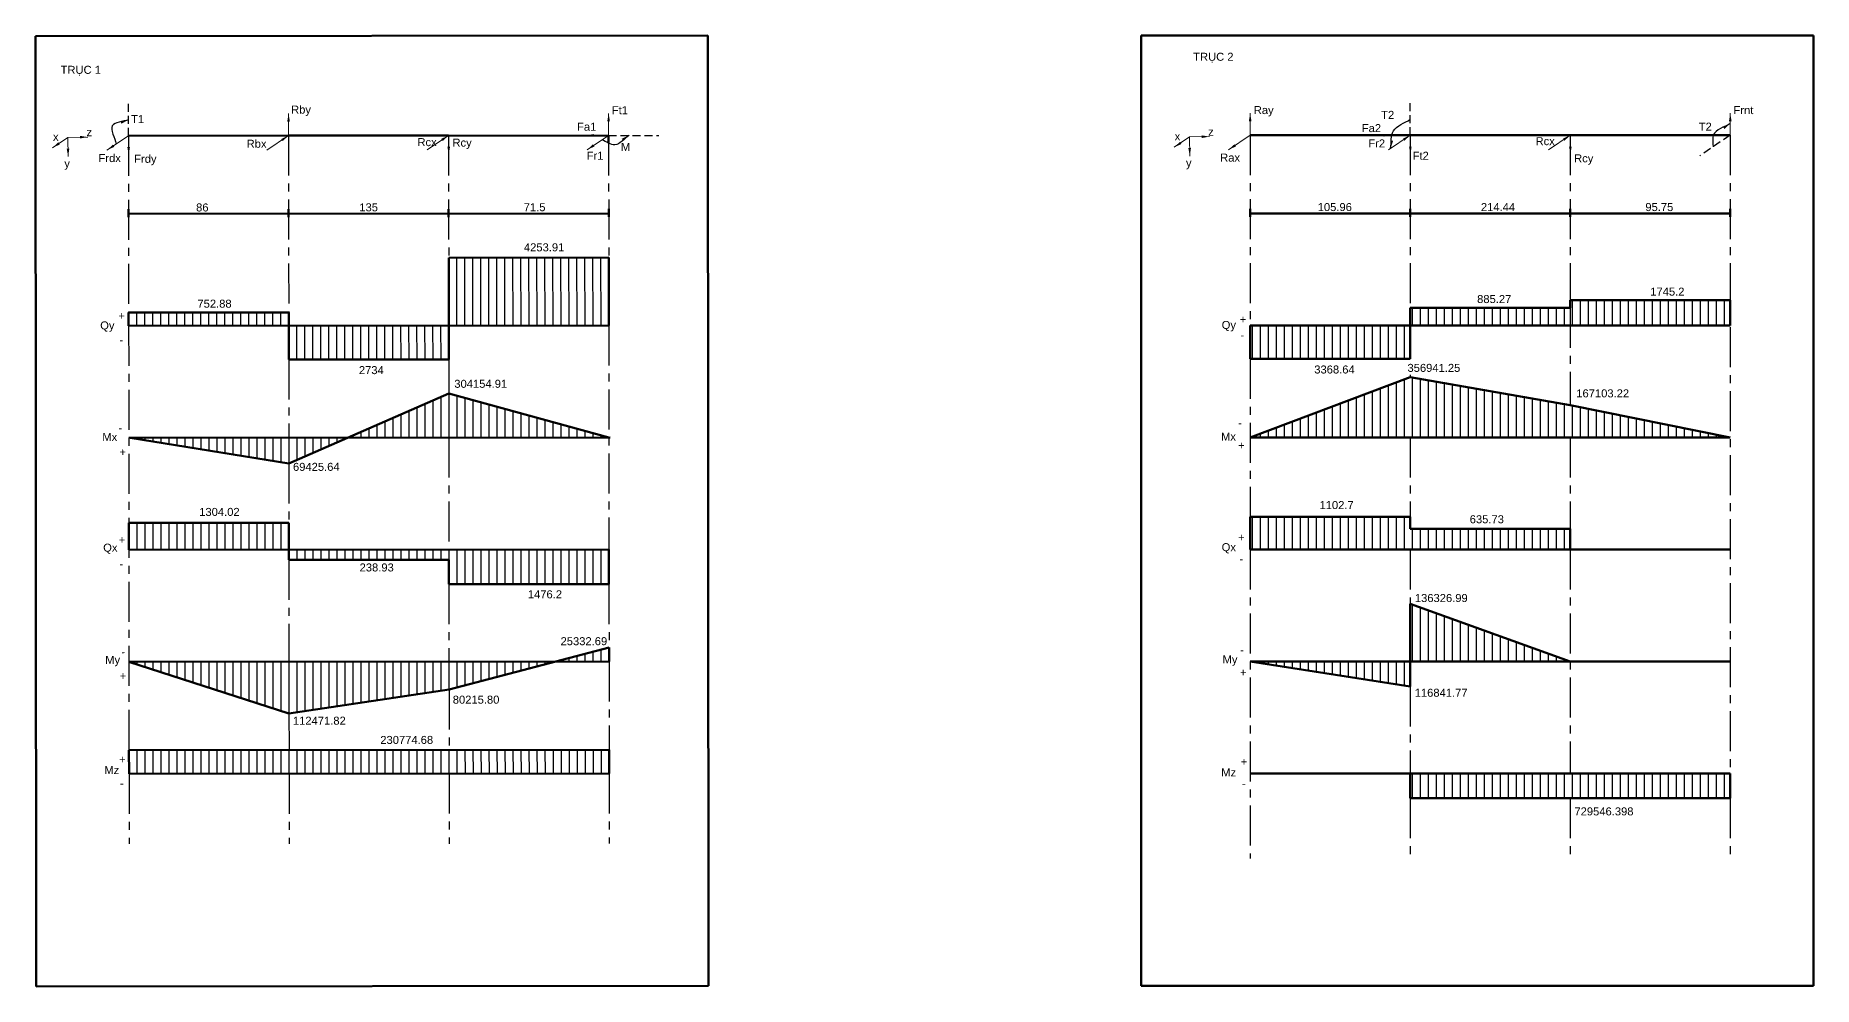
# Model space of a CAD drawing. Header units: millimetres. Extents: x -21370 to -1531, y 2 to 2748.
# Drawn here: x -5407 to -4852, y 1106 to 1404 of the extents above; entities that cross this region are included whole.
import ezdxf

# ---------------------------------------------------------------- set-up
doc = ezdxf.new("R2010")
doc.units = ezdxf.units.MM
doc.header["$LTSCALE"] = 10
doc.header["$MEASUREMENT"] = 0
doc.linetypes.add('CENTER', pattern=[2, 1.25, -0.25, 0.25, -0.25])
doc.linetypes.add('HIDDEN', pattern=[0.375, 0.25, -0.125])
for name, color, linetype, lineweight in [('NET KHUAT', 6, 'HIDDEN', 25), ('NET TAM', 80, 'CENTER', 25), ('NET ĐẬM', 7, 'Continuous', 50), ('THƯỜNG MẢNH', 110, 'Continuous', 25)]:
    doc.layers.add(name, color=color, linetype=linetype, lineweight=lineweight)
doc.styles.get("Standard").update_dxf_attribs({"font": 'arial.ttf', "height": 5})
doc.styles.add('TCVN', font='arial.ttf')
doc.dimstyles.new('TCVN', dxfattribs={"dimtxt": 2.5, "dimasz": 2.5, "dimexe": 1, "dimexo": 1, "dimgap": 1, "dimtad": 1, "dimtoh": 1, "dimdec": 1, "dimdsep": 46, "dimtxsty": 'TCVN', "dimcen": 0.09, "dimclrd": 2, "dimclre": 2, "dimclrt": 3, "dimadec": 0, "dimazin": 3, "dimtfac": 1, "dimtdec": 1, "dimtmove": 0, "dimatfit": 3, "dimfxl": 1, "dimtolj": 1, "dimtzin": 0, "dimlwd": 13, "dimlwe": 13, "dimarcsym": 1})
pattern_1 = [(90, (4930.5586, 2.925), (-2.5, 1e-15), [])]

msp = doc.modelspace()

# ---------------------------------------------------------------- hatches: boundary and pattern name
at = {"layer": 'NET TAM'}
h = msp.add_hatch(dxfattribs=at)
h.set_pattern_fill('ANSI31', color=3, scale=20, angle=45.04397)
h.set_pattern_definition([(90.04397, (5125.3604, 218.082), (-2.49999926, -0.00191855), [])])
h.paths.add_polyline_path([(-5378.064, 1316.952), (-5378.061, 1312.804), (-5328.061, 1312.842), (-5328.064, 1316.991)])
h.paths.add_polyline_path([(-5328.061, 1312.842), (-5328.052, 1302.241), (-5278.052, 1302.28), (-5278.061, 1312.881)])
h.paths.add_polyline_path([(-5228.061, 1312.919), (-5228.077, 1334.154), (-5278.077, 1334.116), (-5278.061, 1312.881)])
h.paths.add_polyline_path([(-5328.028, 1269.802), (-5309.612, 1277.856), (-5377.575, 1277.804)])
h.paths.add_polyline_path([(-5228.044, 1277.922), (-5278.044, 1291.664), (-5309.606, 1277.859)])
h.paths.add_polyline_path([(-5378.013, 1251.203), (-5378.007, 1242.804), (-5328.007, 1242.842), (-5328.013, 1251.241)])
h.paths.add_polyline_path([(-5328.007, 1242.842), (-5328.004, 1239.671), (-5278.004, 1239.71), (-5277.999, 1232.086), (-5227.999, 1232.125), (-5228.007, 1242.919)])
h.paths.add_polyline_path([(-5277.973, 1199.142), (-5244.693, 1207.906), (-5377.98, 1207.804), (-5327.968, 1191.64)])
h.paths.add_polyline_path([(-5227.98, 1207.919), (-5227.983, 1212.307), (-5244.693, 1207.906)])
h.paths.add_polyline_path([(-5227.953, 1172.919), (-5227.959, 1180.351), (-5377.959, 1180.236), (-5377.953, 1172.804)])
h.paths.add_polyline_path([(-5300.162, 1180.777), (-5282.403, 1180.79), (-5282.407, 1185.942), (-5300.166, 1185.928)], flags=9)
h = msp.add_hatch(dxfattribs=at)
h.set_pattern_fill('ANSI31', color=3, scale=20, angle=45)
h.set_pattern_definition(pattern_1)
h.paths.add_polyline_path([(-4927.663, 1288.073), (-4977.663, 1296.774), (-5027.671, 1277.943), (-4877.65, 1277.943)])
h = msp.add_hatch(dxfattribs=at)
h.set_pattern_fill('ANSI31', color=3, scale=20, angle=45)
h.set_pattern_definition(pattern_1)
h.paths.add_polyline_path([(-4927.663, 1242.943), (-4927.663, 1249.365), (-4977.663, 1249.365), (-4977.663, 1253.081), (-5027.663, 1253.081), (-5027.663, 1242.943)])
h = msp.add_hatch(dxfattribs=at)
h.set_pattern_fill('ANSI31', color=3, scale=20, angle=45)
h.set_pattern_definition(pattern_1)
h.paths.add_polyline_path([(-4977.663, 1200.061), (-4977.663, 1207.943), (-5027.663, 1207.943)])
h.paths.add_polyline_path([(-4927.663, 1207.943), (-4977.663, 1225.988), (-4977.663, 1207.943)])
h.paths.add_polyline_path([(-4977.663, 1172.943), (-4977.663, 1165.189), (-4877.663, 1165.189), (-4877.663, 1172.943)])
at = {"layer": 'THƯỜNG MẢNH'}
h = msp.add_hatch(dxfattribs=at)
h.set_pattern_fill('ANSI31', color=3, scale=20, angle=45)
h.set_pattern_definition(pattern_1)
h.paths.add_polyline_path([(-4977.663, 1318.456), (-4977.663, 1312.943), (-4877.663, 1312.943), (-4877.663, 1320.842), (-4927.663, 1320.842), (-4927.663, 1318.456)])
h.paths.add_polyline_path([(-4903.669, 1320.842), (-4891.737, 1320.842)], flags=16)
h.paths.add_polyline_path([(-4957.527, 1318.456), (-4945.595, 1318.456)], flags=16)
h.paths.add_polyline_path([(-4941.642, 1312.862), (-4938.352, 1312.862), (-4938.352, 1312.943), (-4941.642, 1312.943)])
h = msp.add_hatch(dxfattribs=at)
h.set_pattern_fill('ANSI31', color=3, scale=20, angle=45)
h.set_pattern_definition(pattern_1)
h.paths.add_polyline_path([(-4977.827, 1312.943), (-5027.663, 1312.943), (-5027.663, 1302.519), (-4977.827, 1302.519)])

# ---------------------------------------------------------------- linework, layer by layer
at = {"layer": 'NET KHUAT'}
for p, q in [((-5378.106, 1372.218), (-5378.114, 1382.218)), ((-4977.663, 1372.357), (-4977.663, 1382.357)), ((-5228.106, 1372.333), (-5212.417, 1372.345)), ((-4877.663, 1372.357), (-4887.185, 1365.981)), ((-5278.034, 1277.883), (-5278.034, 1277.881))]:
    msp.add_line(p, q, dxfattribs=at)
at = {"layer": 'NET TAM'}
for p, q in [((-5378.106, 1372.218), (-5378.064, 1316.952)), ((-5328.106, 1372.256), (-5328.064, 1316.991)), ((-5278.106, 1372.295), (-5278.077, 1334.116)), ((-5228.106, 1372.333), (-5228.077, 1334.154)), ((-5027.663, 1372.357), (-5027.663, 1312.943)), ((-4977.663, 1372.357), (-4977.663, 1318.456)), ((-4927.663, 1372.357), (-4927.663, 1320.842)), ((-4877.663, 1372.357), (-4877.663, 1172.943)), ((-4927.663, 1318.456), (-4927.663, 1288.073)), ((-5378.061, 1312.804), (-5377.959, 1180.236)), ((-5228.061, 1312.919), (-5228.007, 1242.919)), ((-5328.052, 1302.241), (-5328.034, 1277.842)), ((-5278.052, 1302.28), (-5278.044, 1290.829)), ((-5027.663, 1302.519), (-5027.663, 1253.081)), ((-4977.663, 1297.536), (-4977.663, 1296.774)), ((-5278.034, 1277.883), (-5278.007, 1242.881)), ((-4977.663, 1277.945), (-4977.663, 1253.081)), ((-4927.663, 1277.945), (-4927.663, 1249.365)), ((-5328.028, 1269.802), (-5328.013, 1251.241)), ((-5328.004, 1239.671), (-5327.98, 1207.842)), ((-5027.663, 1242.943), (-5027.663, 1146.401)), ((-4977.663, 1242.943), (-4977.663, 1225.988)), ((-4927.663, 1242.943), (-4927.663, 1172.943)), ((-5277.999, 1232.086), (-5277.98, 1207.881)), ((-5227.999, 1232.125), (-5227.983, 1212.307)), ((-5227.98, 1207.919), (-5227.959, 1180.351)), ((-4977.663, 1200.061), (-4977.663, 1172.943)), ((-5277.973, 1199.142), (-5277.959, 1180.313)), ((-5327.968, 1192.151), (-5327.959, 1180.275)), ((-5377.953, 1172.804), (-5377.936, 1150.894)), ((-5327.953, 1172.842), (-5327.936, 1150.932)), ((-5277.953, 1172.881), (-5277.936, 1150.971)), ((-5227.953, 1172.919), (-5227.936, 1151.009)), ((-4977.663, 1165.189), (-4977.663, 1146.401)), ((-4927.663, 1165.189), (-4927.663, 1146.401)), ((-4877.663, 1165.189), (-4877.663, 1146.401))]:
    msp.add_line(p, q, dxfattribs=at)
at = {"layer": 'NET ĐẬM'}
for p, q in [((-5407.149, 1403.368), (-5197.149, 1403.529)), ((-5406.921, 1106.368), (-5407.149, 1403.368)), ((-5197.149, 1403.529), (-5196.921, 1106.529)), ((-5061.682, 1106.529), (-5061.682, 1403.529)), ((-5061.682, 1403.529), (-4851.682, 1403.529)), ((-4851.682, 1403.529), (-4851.682, 1106.529)), ((-5378.106, 1372.218), (-5228.106, 1372.333)), ((-5328.106, 1372.256), (-5278.106, 1372.295)), ((-5228.106, 1372.333), (-5228.104, 1369.916)), ((-5027.663, 1372.357), (-4877.663, 1372.357)), ((-4977.663, 1372.357), (-4927.663, 1372.357)), ((-5378.087, 1347.804), (-5378.089, 1349.239)), ((-5378.089, 1349.239), (-5378.087, 1346.745)), ((-5378.087, 1347.804), (-5228.088, 1347.919)), ((-5328.087, 1347.842), (-5328.089, 1349.277)), ((-5328.089, 1349.277), (-5328.087, 1346.783)), ((-5278.087, 1347.881), (-5278.089, 1349.315)), ((-5278.089, 1349.315), (-5278.087, 1346.822)), ((-5228.088, 1347.919), (-5228.089, 1349.354)), ((-5228.089, 1349.354), (-5228.087, 1346.86)), ((-5027.663, 1347.943), (-5027.663, 1349.377)), ((-5027.663, 1349.377), (-5027.663, 1346.884)), ((-5027.663, 1347.943), (-4877.663, 1347.943)), ((-4977.663, 1347.943), (-4977.663, 1349.377)), ((-4977.663, 1349.377), (-4977.663, 1346.884)), ((-4927.663, 1347.943), (-4927.663, 1349.377)), ((-4927.663, 1349.377), (-4927.663, 1346.884)), ((-4877.663, 1347.943), (-4877.663, 1349.377)), ((-4877.663, 1349.377), (-4877.663, 1346.884)), ((-5278.077, 1334.116), (-5228.077, 1334.154)), ((-5278.077, 1334.116), (-5278.052, 1302.28)), ((-5228.077, 1334.154), (-5228.061, 1312.919)), ((-5378.064, 1316.952), (-5328.064, 1316.991)), ((-5378.064, 1316.952), (-5378.061, 1312.804)), ((-5378.064, 1316.952), (-5378.061, 1312.804)), ((-5328.064, 1316.991), (-5328.061, 1312.842)), ((-4977.663, 1318.456), (-4927.663, 1318.456)), ((-4977.663, 1302.519), (-4977.663, 1318.456)), ((-4927.663, 1320.842), (-4877.663, 1320.842)), ((-4927.663, 1318.456), (-4927.663, 1320.842)), ((-4877.663, 1312.943), (-4877.663, 1320.842)), ((-5378.061, 1312.804), (-5228.061, 1312.919)), ((-5328.061, 1312.842), (-5328.052, 1302.241)), ((-5027.663, 1312.943), (-4877.663, 1312.943)), ((-5027.663, 1312.943), (-5027.663, 1302.519)), ((-5328.052, 1302.241), (-5278.052, 1302.28)), ((-5027.663, 1302.519), (-4977.663, 1302.519)), ((-5027.663, 1277.945), (-4977.663, 1296.774)), ((-4977.663, 1296.774), (-4927.663, 1288.073)), ((-5328.028, 1269.802), (-5278.044, 1291.664)), ((-5278.044, 1291.664), (-5228.034, 1277.919)), ((-4927.663, 1288.073), (-4877.663, 1277.945)), ((-5378.034, 1277.804), (-5228.034, 1277.919)), ((-5377.592, 1277.807), (-5227.592, 1277.922)), ((-5377.592, 1277.807), (-5328.028, 1269.802)), ((-5328.034, 1277.845), (-5328.034, 1277.842)), ((-5278.034, 1277.883), (-5278.034, 1277.881)), ((-5228.034, 1277.922), (-5228.034, 1277.919)), ((-5027.663, 1277.943), (-4877.663, 1277.943)), ((-5027.663, 1277.943), (-4877.663, 1277.943)), ((-4877.663, 1277.945), (-4877.663, 1277.943)), ((-5378.013, 1251.203), (-5328.013, 1251.241)), ((-5378.013, 1251.203), (-5378.007, 1242.804)), ((-5328.013, 1251.241), (-5328.004, 1239.671)), ((-5027.663, 1253.081), (-4977.663, 1253.081)), ((-5027.663, 1253.081), (-5027.663, 1242.943)), ((-4977.663, 1253.081), (-4977.663, 1249.365)), ((-4977.663, 1249.365), (-4927.663, 1249.365)), ((-4927.663, 1249.365), (-4927.663, 1242.943)), ((-5378.007, 1242.804), (-5228.007, 1242.919)), ((-5328.004, 1239.671), (-5278.004, 1239.71)), ((-5278.004, 1239.71), (-5277.999, 1232.086)), ((-5228.007, 1242.919), (-5227.999, 1232.125)), ((-5027.663, 1242.943), (-4877.663, 1242.943)), ((-5277.999, 1232.086), (-5227.999, 1232.125)), ((-4977.663, 1200.061), (-4977.663, 1225.988)), ((-4977.663, 1225.988), (-4927.663, 1207.943)), ((-5277.973, 1199.142), (-5227.983, 1212.307)), ((-5227.983, 1212.307), (-5227.98, 1207.919)), ((-5227.983, 1212.307), (-5227.98, 1207.919)), ((-5377.98, 1207.804), (-5227.98, 1207.919)), ((-5377.98, 1207.804), (-5327.968, 1191.64)), ((-5027.663, 1207.943), (-4877.663, 1207.943)), ((-5027.663, 1207.943), (-4977.663, 1200.061)), ((-5327.968, 1191.64), (-5277.973, 1199.142)), ((-5377.959, 1180.236), (-5227.959, 1180.351)), ((-5377.959, 1180.236), (-5377.953, 1172.804)), ((-5227.959, 1180.351), (-5227.953, 1172.919)), ((-5377.953, 1172.804), (-5227.953, 1172.919)), ((-5027.663, 1172.943), (-4877.663, 1172.943)), ((-4977.663, 1172.943), (-4977.663, 1165.189)), ((-4877.663, 1165.189), (-4877.663, 1172.943)), ((-4977.663, 1165.189), (-4877.663, 1165.189)), ((-5196.921, 1106.529), (-5406.921, 1106.368)), ((-4851.682, 1106.529), (-5061.682, 1106.529))]:
    msp.add_line(p, q, dxfattribs=at)

# ---------------------------------------------------------------- texts
at = {"layer": 'NET ĐẬM', "attachment_point": 1}
for s, width, insert, char_height in [('{\\H0.5x;TRỤC 2} ', 24.88277, (-5045.475, 1398.152), 5), ('Ray', 5.46179, (-5026.538, 1381.492), 2.5), ('T2', 5.46179, (-4986.733, 1379.985), 2.5), ('Frnt', 5.46179, (-4876.657, 1381.478), 2.5), ('x', 5.46179, (-5051.251, 1373.282), 2.5), ('z', 5.46179, (-5040.786, 1374.728), 2.5), ('Fa2', 5.46179, (-4992.791, 1375.853), 2.5), ('T2', 6.07881, (-4887.514, 1376.317), 2.5), ('Rax', 5.46179, (-5037.043, 1366.628), 2.5), ('Fr2', 5.46179, (-4990.759, 1371.079), 2.5), ('Ft2', 5.46179, (-4976.9, 1367.217), 2.5), ('Rcx', 5.46179, (-4938.494, 1371.771), 2.5), ('y', 5.46179, (-5047.724, 1364.974), 2.5), ('Rcy', 5.46179, (-4926.456, 1366.405), 2.5), ('105.96', 7.17167, (-5006.564, 1351.178), 2.5), ('214.44', 5.46179, (-4955.573, 1351.178), 2.5), ('95.75', 5.46179, (-4904.205, 1351.178), 2.5), ('885.27', 7.17167, (-4956.757, 1322.431), 2.5), ('1745.2', 7.17167, (-4902.663, 1324.753), 2.5), ('Qy', 5.46179, (-5036.554, 1314.337), 2.5), ('+', 7.17167, (-5030.912, 1316.07), 2.5), ('-', 7.17167, (-5030.704, 1311.181), 2.5), ('3368.64', 7.17167, (-5007.636, 1300.418), 2.5), ('356941.25', 7.17167, (-4978.516, 1300.924), 2.5), ('167103.22', 7.17167, (-4925.78, 1292.963), 2.5), ('Mx', 5.46179, (-5036.77, 1279.47), 2.5), ('-', 7.17167, (-5031.383, 1283.758), 2.5), ('+', 7.17167, (-5031.462, 1276.713), 2.5), ('1102.7', 7.17167, (-5006.004, 1258.056), 2.5), ('635.73', 7.17167, (-4959.07, 1253.617), 2.5), ('Qx', 5.46179, (-5036.568, 1244.886), 2.5), ('+', 7.17167, (-5031.432, 1247.99), 2.5), ('-', 7.17167, (-5031.04, 1241.199), 2.5), ('136326.99', 7.17167, (-4976.214, 1228.995), 2.5), ('-', 7.17167, (-5030.837, 1212.778), 2.5), ('My', 5.46179, (-5036.289, 1209.819), 2.5), ('+', 7.17167, (-5030.854, 1205.732), 2.5), ('116841.77', 7.17167, (-4976.258, 1199.399), 2.5), ('Mz', 6.56288, (-5036.702, 1174.5), 2.5), ('+', 7.17167, (-5030.627, 1177.868), 2.5), ('-', 7.17167, (-5030.234, 1171.076), 2.5), ('729546.398', 7.17167, (-4926.355, 1162.322), 2.5)]:
    msp.add_mtext_dynamic_manual_height_columns(s, width=width, gutter_width=12.5, heights=[0], dxfattribs=dict(at, insert=insert, char_height=char_height))
at = {"layer": 'NET ĐẬM', "char_height": 2.5, "attachment_point": 1, "rotation": 0.04397}
for s, width, insert in [('TRỤC 1 ', 27.62284, (-5399.33, 1394.068)), ('T1', 5.46179, (-5377.313, 1378.658)), ('Rby', 5.46179, (-5327.317, 1381.635)), ('Ft1', 5.46179, (-5227.107, 1381.455)), ('x', 5.46179, (-5401.695, 1373.125)), ('z', 5.46179, (-5391.23, 1374.579)), ('Fa1', 5.46179, (-5237.96, 1376.286)), ('Frdx', 5.46179, (-5387.481, 1366.482)), ('Rbx', 5.46179, (-5341.201, 1370.968)), ('Rcx', 5.46179, (-5287.832, 1371.471)), ('Rcy', 5.46179, (-5276.898, 1371.305)), ('Fr1', 5.46179, (-5234.976, 1367.22)), ('M', 5.46179, (-5224.268, 1369.969)), ('y', 5.46179, (-5398.161, 1364.82)), ('Frdy', 5.46179, (-5376.33, 1366.254)), ('86', 7.17167, (-5356.991, 1351.055)), ('135', 5.46179, (-5305.999, 1351.094)), ('71.5', 5.46179, (-5254.631, 1351.134)), ('4253.91', 7.17167, (-5254.571, 1338.596)), ('+', 7.17167, (-5381.244, 1317.196)), ('752.88', 7.17167, (-5356.579, 1320.979)), ('Qy', 5.46179, (-5386.953, 1314.192)), ('-', 7.17167, (-5380.949, 1309.673)), ('2734', 7.17167, (-5306.13, 1300.222)), ('304154.91', 7.17167, (-5276.314, 1295.949)), ('Mx', 5.46179, (-5386.294, 1279.325)), ('-', 7.17167, (-5381.217, 1282.196)), ('+', 7.17167, (-5380.922, 1274.673)), ('69425.64', 7.17167, (-5326.719, 1269.991)), ('1304.02', 7.17167, (-5356.014, 1255.906)), ('Qx', 5.46179, (-5386.023, 1244.741)), ('+', 7.17167, (-5381.191, 1247.196)), ('-', 7.17167, (-5380.895, 1239.673)), ('238.93', 7.17167, (-5305.913, 1238.553)), ('1476.2', 7.17167, (-5253.347, 1230.158)), ('25332.69', 7.17167, (-5243.12, 1215.505)), ('My', 5.46179, (-5385.388, 1209.675)), ('-', 7.17167, (-5380.267, 1212.197)), ('+', 7.17167, (-5380.868, 1204.673)), ('80215.80', 7.17167, (-5276.797, 1197.233)), ('112471.82', 7.17167, (-5326.741, 1190.662)), ('230774.68', 7.17167, (-5299.438, 1184.652)), ('+', 7.17167, (-5381.077, 1178.618)), ('Mz', 6.56288, (-5385.655, 1175.259)), ('-', 7.17167, (-5380.781, 1171.095))]:
    msp.add_mtext_dynamic_manual_height_columns(s, width=width, gutter_width=12.5, heights=[0], dxfattribs=dict(at, insert=insert))

# ---------------------------------------------------------------- leaders
at = {"layer": 'NET ĐẬM'}
for points in [[(-5328.111, 1379.124), (-5328.106, 1372.256)], [(-5228.112, 1379.201), (-5228.106, 1372.333)], [(-5027.663, 1379.225), (-5027.663, 1372.357)], [(-4877.663, 1379.225), (-4877.663, 1372.357)], [(-5390.781, 1371.805), (-5397.042, 1371.709)], [(-5384.844, 1367.699), (-5378.106, 1372.218)], [(-5378.041, 1366.212), (-5378.106, 1372.218)], [(-5328.106, 1372.256), (-5334.849, 1367.734)], [(-5278.106, 1372.295), (-5284.849, 1367.772)], [(-5278.041, 1366.289), (-5278.106, 1372.295)], [(-5235.145, 1372.328), (-5228.106, 1372.333)], [(-5234.849, 1367.811), (-5228.106, 1372.333)], [(-5040.339, 1371.953), (-5046.6, 1371.862)], [(-5034.405, 1367.843), (-5027.663, 1372.357)], [(-4977.663, 1372.357), (-4984.41, 1367.839)], [(-4977.603, 1366.351), (-4977.663, 1372.357)], [(-4927.663, 1372.357), (-4934.41, 1367.839)], [(-4927.603, 1366.351), (-4927.663, 1372.357)], [(-5401.856, 1368.44), (-5397.042, 1371.709)], [(-5396.977, 1365.703), (-5397.042, 1371.709)], [(-5051.416, 1368.597), (-5046.6, 1371.862)], [(-5046.539, 1365.857), (-5046.6, 1371.862)]]:
    msp.add_leader(points, dimstyle='TCVN', override={"dimgap": 1, "dimtad": 0}, dxfattribs=at)
at = {"layer": 'NET ĐẬM', "path_type": 1}
for points in [[(-5378.11, 1377.218), (-5383.167, 1375.36), (-5381.955, 1369.636)], [(-5221.721, 1372.338), (-5226.152, 1369.357), (-5230.165, 1370.952)], [(-4988.236, 1372.357), (-4977.663, 1372.357)], [(-4983.806, 1368.244), (-4982.902, 1373.736), (-4977.663, 1377.357)], [(-4877.663, 1376.093), (-4882.975, 1372.357), (-4883.056, 1368.746)]]:
    msp.add_leader(points, dimstyle='TCVN', override={"dimgap": 1, "dimtad": 0}, dxfattribs=at)

doc.saveas('drawing.dxf')
